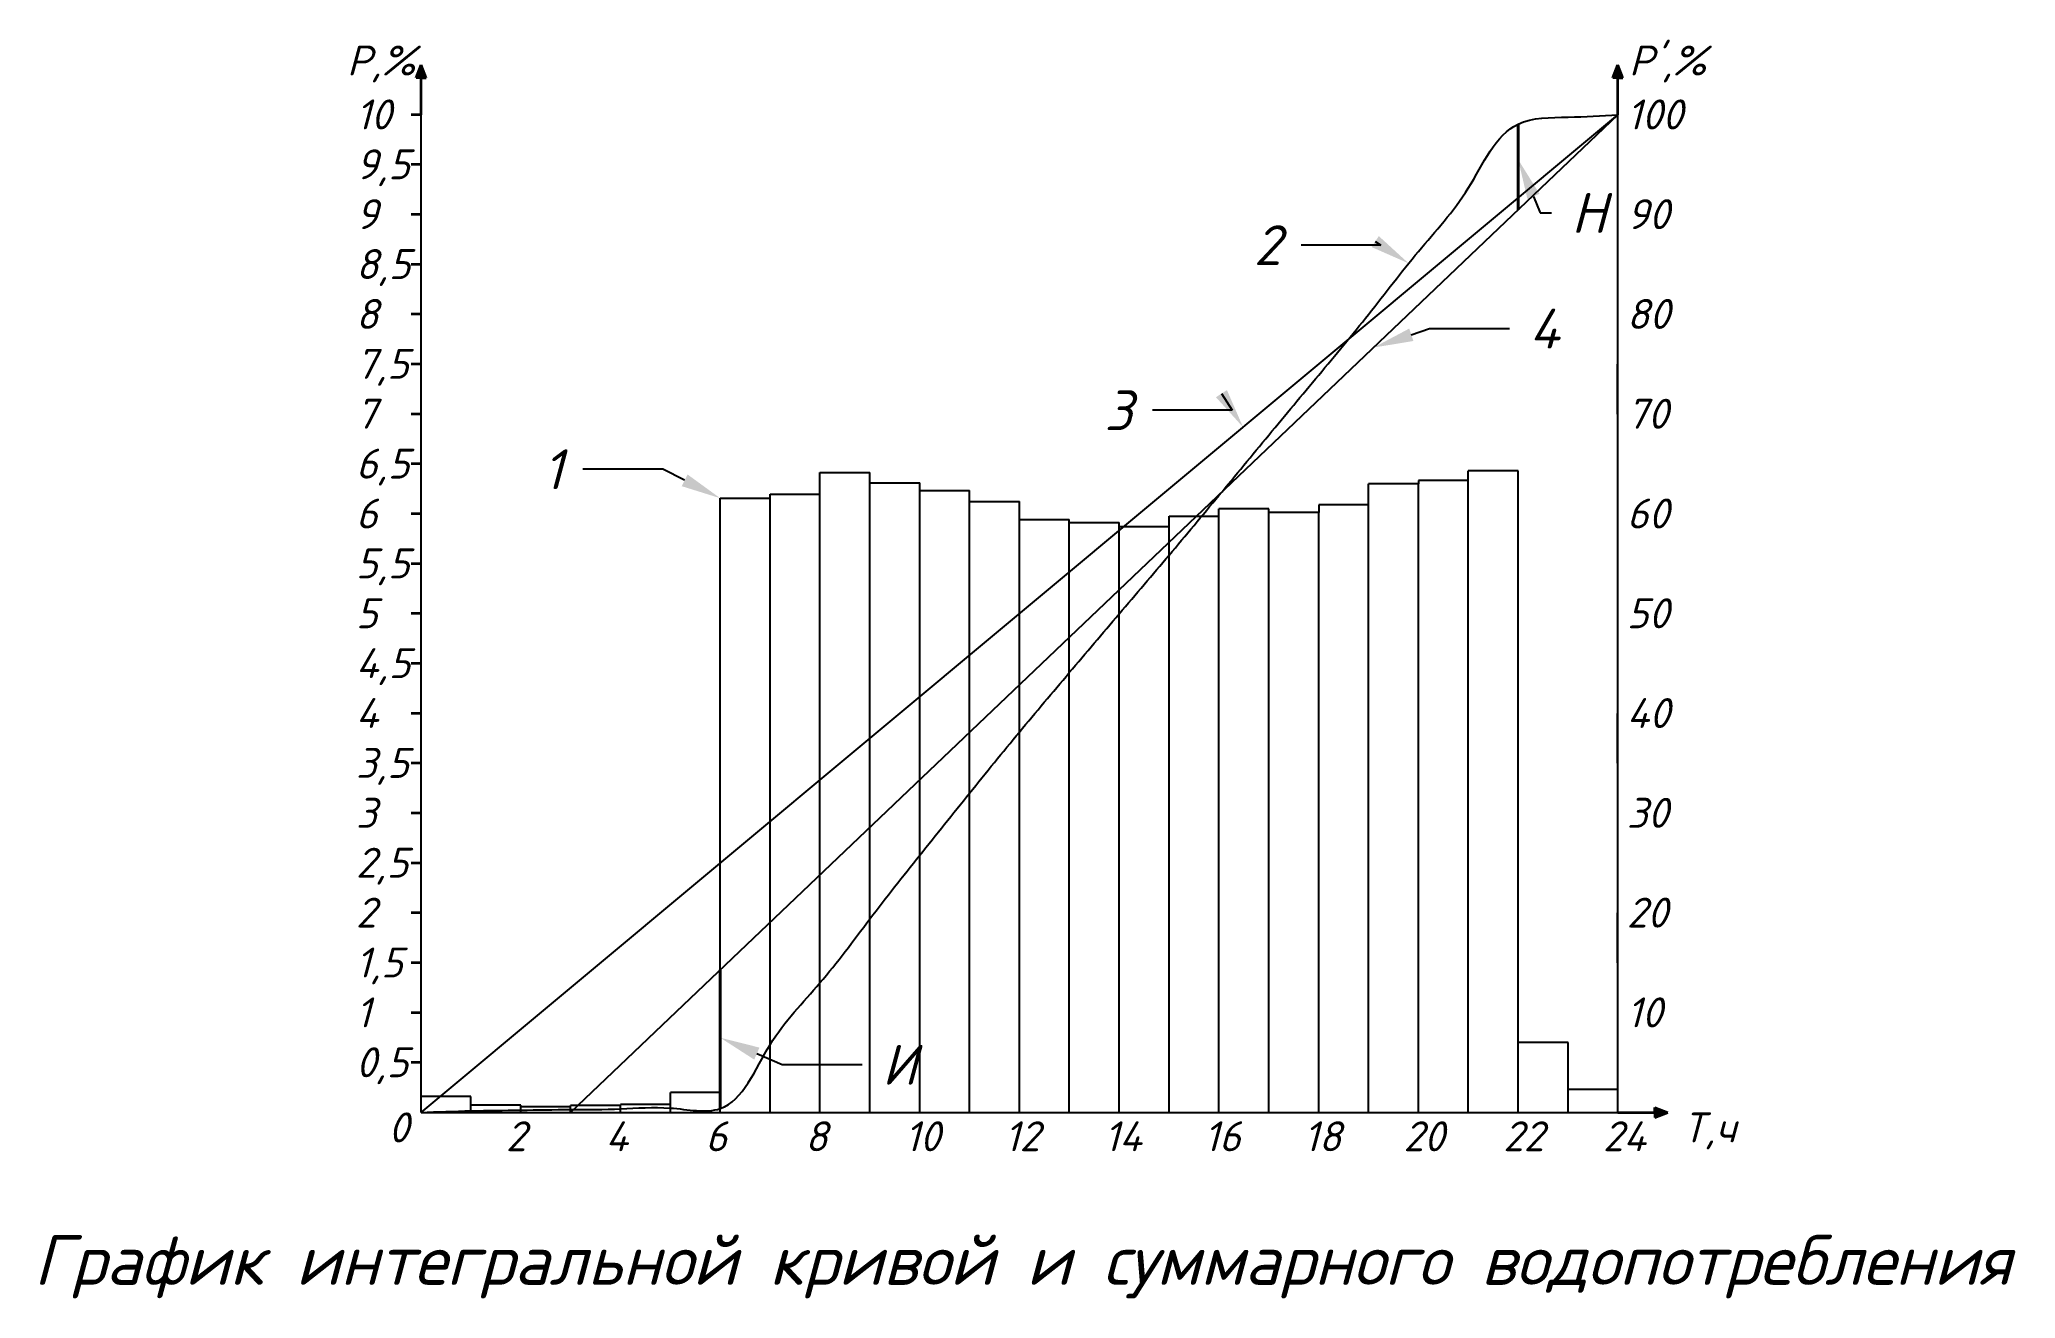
# Model space of a CAD drawing. Header units: millimetres. Extents: x 5912 to 6110, y 3032 to 3158.
import ezdxf
from ezdxf import colors
from ezdxf.entities.mleader import LeaderData, LeaderLine
from ezdxf.math import Vec2, Vec3

# ---------------------------------------------------------------- set-up
doc = ezdxf.new("R2010")
doc.units = ezdxf.units.MM
doc.layers.add('Слой1', color=7, linetype='Continuous')
doc.layers.add('Слой2', color=7, linetype='Continuous')
doc.styles.get("Standard").update_dxf_attribs({"font": 'isocpeui.ttf', "height": 5})

msp = doc.modelspace()

# ---------------------------------------------------------------- hatches: boundary and pattern name
at = {"layer": 'Слой2', "lineweight": 35}
h = msp.add_hatch(color=256, dxfattribs=at)
h.dxf.hatch_style = 1
h.paths.add_polyline_path([(5949.99, 3155.53), (5949.99, 3154.23), (5950.49, 3154.23)])
h.paths.add_polyline_path([(5949.99, 3155.53), (5949.49, 3154.23), (5949.99, 3154.23)])
h = msp.add_hatch(color=256, dxfattribs=at)
h.dxf.hatch_style = 1
h.paths.add_polyline_path([(6069.99, 3155.53), (6069.99, 3154.23), (6070.49, 3154.23)])
h.paths.add_polyline_path([(6069.99, 3155.53), (6069.49, 3154.23), (6069.99, 3154.23)])
h = msp.add_hatch(color=256, dxfattribs=at)
h.dxf.hatch_style = 1
h.paths.add_polyline_path([(6074.99, 3050.53), (6073.69, 3050.53), (6073.69, 3050.03)])
h.paths.add_polyline_path([(6074.99, 3050.53), (6073.69, 3051.03), (6073.69, 3050.53)])

# ---------------------------------------------------------------- linework, layer by layer
for p, q in [((5949.99, 3050.53), (5949.99, 3150.53)), ((6069.99, 3050.53), (6069.99, 3150.53)), ((5949.99, 3050.53), (6069.99, 3050.53))]:
    msp.add_line(p, q)
at = {"layer": 'Слой1'}
for p, q in [((5949.99, 3145.53), (5949.99, 3150.53)), ((5949.99, 3140.53), (5949.99, 3145.53)), ((5949.99, 3135.53), (5949.99, 3140.53)), ((5949.99, 3130.53), (5949.99, 3135.53)), ((5949.99, 3125.53), (5949.99, 3130.53)), ((5949.99, 3120.53), (5949.99, 3125.53)), ((6069.96, 3120.53), (6069.96, 3125.53)), ((5949.99, 3115.53), (5949.99, 3120.53)), ((5949.99, 3110.53), (5949.99, 3115.53)), ((5949.99, 3105.53), (5949.99, 3110.53)), ((5949.99, 3100.53), (5949.99, 3105.53)), ((5949.99, 3095.53), (5949.99, 3100.53)), ((5949.99, 3090.53), (5949.99, 3095.53)), ((5949.99, 3085.53), (5949.99, 3090.53)), ((6069.96, 3085.53), (6069.96, 3090.53)), ((5949.99, 3080.53), (5949.99, 3085.53)), ((5949.99, 3075.53), (5949.99, 3080.53)), ((5949.99, 3070.53), (5949.99, 3075.53)), ((5949.99, 3065.53), (5949.99, 3070.53)), ((6069.96, 3065.53), (6069.96, 3070.53)), ((5949.99, 3060.53), (5949.99, 3065.53)), ((5949.99, 3055.53), (5949.99, 3060.53)), ((5949.99, 3050.53), (5949.99, 3055.53)), ((5949.99, 3050.53), (5954.99, 3050.53)), ((5949.99, 3050.53), (5954.99, 3050.53)), ((5949.99, 3050.53), (5954.99, 3050.53)), ((5954.99, 3050.53), (5959.99, 3050.53)), ((5954.99, 3050.53), (5959.99, 3050.53)), ((5954.99, 3050.53), (5959.99, 3050.53)), ((5959.99, 3050.53), (5964.99, 3050.53)), ((5959.99, 3050.53), (5964.99, 3050.53)), ((5959.99, 3050.53), (5964.99, 3050.53)), ((5964.99, 3050.53), (5969.99, 3050.53)), ((5964.99, 3050.53), (5969.99, 3050.53)), ((5964.99, 3050.53), (5969.99, 3050.53)), ((5969.99, 3050.53), (5974.99, 3050.53)), ((5969.99, 3050.53), (5974.99, 3050.53)), ((5969.99, 3050.53), (5974.99, 3050.53)), ((5974.99, 3050.53), (5979.99, 3050.53)), ((5974.99, 3050.53), (5979.99, 3050.53)), ((5974.99, 3050.53), (5979.99, 3050.53)), ((5979.99, 3050.53), (5984.99, 3050.53)), ((5979.99, 3050.53), (5984.99, 3050.53)), ((5979.99, 3050.53), (5984.99, 3050.53)), ((5984.99, 3050.53), (5989.99, 3050.53)), ((5984.99, 3050.53), (5989.99, 3050.53)), ((5984.99, 3050.53), (5989.99, 3050.53)), ((5989.99, 3050.53), (5994.99, 3050.53)), ((5989.99, 3050.53), (5994.99, 3050.53)), ((5989.99, 3050.53), (5994.99, 3050.53)), ((5994.99, 3050.53), (5999.99, 3050.53)), ((5994.99, 3050.53), (5999.99, 3050.53)), ((5994.99, 3050.53), (5999.99, 3050.53)), ((5999.99, 3050.53), (6004.99, 3050.53)), ((5999.99, 3050.53), (6004.99, 3050.53)), ((5999.99, 3050.53), (6004.99, 3050.53)), ((6004.99, 3050.53), (6009.99, 3050.53)), ((6004.99, 3050.53), (6009.99, 3050.53)), ((6004.99, 3050.53), (6009.99, 3050.53)), ((6009.99, 3050.53), (6014.99, 3050.53)), ((6009.99, 3050.53), (6014.99, 3050.53)), ((6009.99, 3050.53), (6014.99, 3050.53)), ((6014.99, 3050.53), (6019.99, 3050.53)), ((6014.99, 3050.53), (6019.99, 3050.53)), ((6014.99, 3050.53), (6019.99, 3050.53)), ((6019.99, 3050.53), (6024.99, 3050.53)), ((6019.99, 3050.53), (6024.99, 3050.53)), ((6019.99, 3050.53), (6024.99, 3050.53)), ((6024.99, 3050.53), (6029.99, 3050.53)), ((6024.99, 3050.53), (6029.99, 3050.53)), ((6024.99, 3050.53), (6029.99, 3050.53)), ((6029.99, 3050.53), (6034.99, 3050.53)), ((6029.99, 3050.53), (6034.99, 3050.53)), ((6029.99, 3050.53), (6034.99, 3050.53)), ((6034.99, 3050.53), (6039.99, 3050.53)), ((6034.99, 3050.53), (6039.99, 3050.53)), ((6034.99, 3050.53), (6039.99, 3050.53)), ((6039.99, 3050.53), (6044.99, 3050.53)), ((6039.99, 3050.53), (6044.99, 3050.53)), ((6039.99, 3050.53), (6044.99, 3050.53)), ((6044.99, 3050.53), (6049.99, 3050.53)), ((6044.99, 3050.53), (6049.99, 3050.53)), ((6044.99, 3050.53), (6049.99, 3050.53)), ((6049.99, 3050.53), (6054.99, 3050.53)), ((6049.99, 3050.53), (6054.99, 3050.53)), ((6049.99, 3050.53), (6054.99, 3050.53)), ((6054.99, 3050.53), (6059.99, 3050.53)), ((6054.99, 3050.53), (6059.99, 3050.53)), ((6054.99, 3050.53), (6059.99, 3050.53)), ((6059.99, 3050.53), (6064.99, 3050.53)), ((6059.99, 3050.53), (6064.99, 3050.53)), ((6059.99, 3050.53), (6064.99, 3050.53)), ((6064.99, 3050.53), (6069.99, 3050.53)), ((6064.99, 3050.53), (6069.99, 3050.53)), ((6064.99, 3050.53), (6069.99, 3050.53))]:
    msp.add_line(p, q, dxfattribs=at)
at = {"layer": 'Слой2', "lineweight": 35}
for p, q in [((5949.49, 3154.23), (5949.99, 3155.53)), ((5949.99, 3154.23), (5949.49, 3154.23)), ((5949.99, 3150.53), (5949.99, 3155.53)), ((5950.49, 3154.23), (5949.99, 3155.53)), ((5949.99, 3154.23), (5950.49, 3154.23)), ((6069.49, 3154.23), (6069.99, 3155.53)), ((6069.99, 3154.23), (6069.49, 3154.23)), ((6069.99, 3150.53), (6069.99, 3155.53)), ((6070.49, 3154.23), (6069.99, 3155.53)), ((6069.99, 3154.23), (6070.49, 3154.23)), ((5949.99, 3150.53), (5948.99, 3150.53)), ((5949.99, 3145.53), (5948.99, 3145.53)), ((5949.99, 3140.53), (5948.99, 3140.53)), ((5949.99, 3135.53), (5948.99, 3135.53)), ((5949.99, 3130.53), (5948.99, 3130.53)), ((5949.99, 3125.53), (5948.99, 3125.53)), ((5949.99, 3120.53), (5948.99, 3120.53)), ((5949.99, 3115.53), (5948.99, 3115.53)), ((5949.99, 3110.53), (5948.99, 3110.53)), ((5949.99, 3105.53), (5948.99, 3105.53)), ((5949.99, 3100.53), (5948.99, 3100.53)), ((5949.99, 3095.53), (5948.99, 3095.53)), ((5949.99, 3090.53), (5948.99, 3090.53)), ((5949.99, 3085.53), (5948.99, 3085.53)), ((5949.99, 3080.53), (5948.99, 3080.53)), ((5949.99, 3075.53), (5948.99, 3075.53)), ((5949.99, 3070.53), (5948.99, 3070.53)), ((5949.99, 3065.53), (5948.99, 3065.53)), ((5949.99, 3060.53), (5948.99, 3060.53)), ((5949.99, 3055.53), (5948.99, 3055.53)), ((6073.69, 3050.53), (6073.69, 3051.03)), ((6073.69, 3051.03), (6074.99, 3050.53)), ((6069.99, 3050.53), (6074.99, 3050.53)), ((6073.69, 3050.53), (6073.69, 3050.03)), ((6073.69, 3050.03), (6074.99, 3050.53))]:
    msp.add_line(p, q, dxfattribs=at)
at = {"layer": 'Слой2'}
for p, q in [((5949.99, 3050.53), (6069.99, 3150.53)), ((6069.99, 3150.53), (5964.99, 3050.53)), ((5989.99, 3050.53), (5989.99, 3114.68)), ((5989.99, 3114.68), (5994.99, 3114.68)), ((5994.99, 3113.65), (5994.99, 3114.68)), ((6059.99, 3114.85), (6054.99, 3114.85)), ((6054.99, 3113.88), (6054.99, 3114.85)), ((6059.99, 3050.53), (6059.99, 3114.85)), ((5984.99, 3050.53), (5984.99, 3112.49)), ((5984.99, 3112.49), (5989.99, 3112.49)), ((5994.99, 3050.53), (5994.99, 3113.65)), ((5994.99, 3113.65), (5999.99, 3113.65)), ((5999.99, 3112.85), (5999.99, 3113.65)), ((5999.99, 3050.53), (5999.99, 3112.85)), ((5999.99, 3112.85), (6004.99, 3112.85)), ((6004.99, 3111.76), (6004.99, 3112.85)), ((6049.99, 3113.52), (6044.99, 3113.52)), ((6044.99, 3111.43), (6044.99, 3113.52)), ((6054.99, 3113.88), (6049.99, 3113.88)), ((6049.99, 3113.88), (6049.99, 3113.52)), ((6049.99, 3050.53), (6049.99, 3113.52)), ((6054.99, 3050.53), (6054.99, 3113.88)), ((5979.99, 3050.53), (5979.99, 3112.09)), ((5979.99, 3112.09), (5984.99, 3112.09)), ((6004.99, 3050.53), (6004.99, 3111.76)), ((6004.99, 3111.76), (6009.99, 3111.76)), ((6009.99, 3109.96), (6009.99, 3111.76)), ((6034.99, 3111.03), (6029.99, 3111.03)), ((6029.99, 3050.53), (6029.99, 3111.03)), ((6034.99, 3050.53), (6034.99, 3111.03)), ((6039.99, 3110.66), (6034.99, 3110.66)), ((6044.99, 3111.43), (6039.99, 3111.43)), ((6039.99, 3111.43), (6039.99, 3110.66)), ((6039.99, 3050.53), (6039.99, 3110.66)), ((6044.99, 3050.53), (6044.99, 3111.43)), ((6009.99, 3050.53), (6009.99, 3109.96)), ((6009.99, 3109.96), (6014.99, 3109.96)), ((6014.99, 3109.65), (6014.99, 3109.96)), ((6014.99, 3050.53), (6014.99, 3109.65)), ((6014.99, 3109.65), (6019.99, 3109.65)), ((6019.99, 3109.26), (6019.99, 3109.65)), ((6019.99, 3050.53), (6019.99, 3109.26)), ((6019.99, 3109.26), (6024.99, 3109.26)), ((6024.99, 3050.53), (6024.99, 3110.29)), ((6024.99, 3110.29), (6029.99, 3110.29)), ((6064.99, 3057.53), (6059.99, 3057.53)), ((6064.99, 3050.53), (6064.99, 3057.53)), ((5954.99, 3052.14), (5949.99, 3052.14)), ((5954.99, 3050.53), (5954.99, 3052.14)), ((5959.99, 3051.25), (5954.99, 3051.25)), ((5959.99, 3050.53), (5959.99, 3051.25)), ((5964.99, 3051.08), (5959.99, 3051.08)), ((5969.99, 3051.24), (5964.99, 3051.24)), ((5964.99, 3051.08), (5964.99, 3051.24)), ((5964.99, 3050.53), (5964.99, 3051.08)), ((5974.99, 3051.31), (5969.99, 3051.31)), ((5969.99, 3051.24), (5969.99, 3051.31)), ((5969.99, 3050.53), (5969.99, 3051.24)), ((5979.99, 3052.52), (5974.99, 3052.52)), ((5974.99, 3051.31), (5974.99, 3052.52)), ((5974.99, 3050.53), (5974.99, 3051.31)), ((6064.99, 3052.87), (6069.99, 3052.87)), ((5949.99, 3050.53), (5954.99, 3050.53)), ((5954.99, 3050.53), (5959.99, 3050.53)), ((5959.99, 3050.53), (5964.99, 3050.53)), ((5964.99, 3050.53), (5969.99, 3050.53)), ((5969.99, 3050.53), (5974.99, 3050.53)), ((5974.99, 3050.53), (5979.99, 3050.53)), ((5979.99, 3050.53), (5984.99, 3050.53)), ((5984.99, 3050.53), (5989.99, 3050.53)), ((5989.99, 3050.53), (5994.99, 3050.53)), ((5994.99, 3050.53), (5999.99, 3050.53)), ((5999.99, 3050.53), (6004.99, 3050.53)), ((6004.99, 3050.53), (6009.99, 3050.53)), ((6009.99, 3050.53), (6014.99, 3050.53)), ((6014.99, 3050.53), (6019.99, 3050.53)), ((6019.99, 3050.53), (6024.99, 3050.53)), ((6024.99, 3050.53), (6029.99, 3050.53)), ((6029.99, 3050.53), (6034.99, 3050.53)), ((6034.99, 3050.53), (6039.99, 3050.53)), ((6039.99, 3050.53), (6044.99, 3050.53)), ((6044.99, 3050.53), (6049.99, 3050.53)), ((6049.99, 3050.53), (6054.99, 3050.53)), ((6054.99, 3050.53), (6059.99, 3050.53)), ((6059.99, 3050.53), (6064.99, 3050.53)), ((6064.99, 3050.53), (6069.99, 3050.53))]:
    msp.add_line(p, q, dxfattribs=at)
at = {"layer": 'Слой2', "lineweight": 40}
for p, q in [((6059.99, 3141), (6059.99, 3149.59)), ((5979.99, 3050.92), (5979.99, 3064.81))]:
    msp.add_line(p, q, dxfattribs=at)
at = {"layer": 'Слой2'}
msp.add_spline([(5949.99, 3050.53), (5954.99, 3050.69), (5959.99, 3050.76), (5964.99, 3050.82), (5969.99, 3050.89), (5974.99, 3050.97), (5979.99, 3050.92), (5984.99, 3057.32), (5989.99, 3063.52), (5994.99, 3069.93), (5999.99, 3076.31), (6004.99, 3082.54), (6009.99, 3088.66), (6014.99, 3094.61), (6019.99, 3100.52), (6024.99, 3106.39), (6029.99, 3112.37), (6034.99, 3118.42), (6039.99, 3124.43), (6044.99, 3130.52), (6049.99, 3136.82), (6054.99, 3143.16), (6059.99, 3149.59), (6064.99, 3150.29), (6069.99, 3150.53)], degree=3, dxfattribs=at)

# ---------------------------------------------------------------- texts
at = {"layer": 'Слой2', "lineweight": 35, "attachment_point": 1}
for s, width, insert, char_height in [("P',%", 1.6089, (6071.11, 3157.46), 3), ('P,%', 1.6089, (5942.57, 3157.46), 3), ('10', 1.3517, (5943.46, 3152.06), 3), ('100', 1.3517, (6070.88, 3152.06), 3), ('9,5', 1.3517, (5943.46, 3147.06), 3), ('9', 1.3517, (5943.46, 3142.06), 3), ('90', 1.3517, (6070.88, 3142.06), 3), ('8,5', 1.3517, (5943.46, 3137.06), 3), ('8', 1.3517, (5943.46, 3132.06), 3), ('80', 1.3517, (6070.88, 3132.06), 3), ('7,5', 1.3517, (5943.46, 3127.06), 3), ('7', 1.3517, (5943.46, 3122.06), 3), ('70', 1.3517, (6070.88, 3122.06), 3), ('6,5', 1.3517, (5943.46, 3117.06), 3), ('6', 1.3517, (5943.46, 3112.06), 3), ('60', 1.3517, (6070.88, 3112.06), 3), ('5,5', 1.3517, (5943.46, 3107.06), 3), ('5', 1.3517, (5943.46, 3102.06), 3), ('50', 1.3517, (6070.88, 3102.06), 3), ('4,5', 1.3517, (5943.46, 3097.06), 3), ('4', 1.3517, (5943.46, 3092.06), 3), ('40', 1.3517, (6070.88, 3092.06), 3), ('3,5', 1.3517, (5943.46, 3087.06), 3), ('3', 1.3517, (5943.46, 3082.06), 3), ('30', 1.3517, (6070.88, 3082.06), 3), ('2,5', 1.3517, (5943.46, 3077.06), 3), ('2', 1.3517, (5943.46, 3072.06), 3), ('20', 1.3517, (6070.88, 3072.06), 3), ('1,5', 1.3517, (5943.46, 3067.06), 3), ('1', 1.3517, (5943.46, 3062.06), 3), ('10', 1.3517, (6070.88, 3062.06), 3), ('0,5', 1.3517, (5943.46, 3057.06), 3), ('0', 1.1249, (5946.72, 3050.53), 3), ('T,ч', 4.9305, (6076.41, 3050.53), 3), ('График интегральной кривой и суммарного водопотребления', 206.1179, (5911.15, 3038.25), 5)]:
    msp.add_mtext_dynamic_manual_height_columns(s, width=width, gutter_width=25, heights=[0], dxfattribs=dict(at, insert=insert, char_height=char_height))
at = {"layer": 'Слой2', "lineweight": 35, "char_height": 3, "attachment_point": 1}
for s, insert in [('2', (5958.49, 3049.64)), ('4', (5968.49, 3049.64)), ('6', (5978.49, 3049.64)), ('8', (5988.49, 3049.64)), ('10', (5998.49, 3049.64)), ('12', (6008.49, 3049.64)), ('14', (6018.49, 3049.64)), ('16', (6028.49, 3049.64)), ('18', (6038.49, 3049.64)), ('20', (6048.49, 3049.64)), ('22', (6058.49, 3049.64)), ('24', (6068.49, 3049.64))]:
    msp.add_mtext(s, dxfattribs=dict(at, insert=insert))

# ---------------------------------------------------------------- leaders
at = {"layer": 'Слой2', "lineweight": 35}
ml = msp.add_multileader_mtext('Standard', dxfattribs=at)
ml.set_content('H', color=256)
ml.set_leader_properties()
ml.build(insert=Vec2(0, 0))
ctx = ml.context
ctx.base_point, ctx.plane_origin = Vec3(6063.35, 3140.69), Vec3(6059.99, 3146.04)
notes = []
notes.append((ctx, [(0, (1, 1, 0), (6062.21, 3140.69), (1, 0), 1.14, [(0, [(6059.99, 3146.04)], 0, [])])]))
ctx.mtext.insert, ctx.mtext.flow_direction = Vec3(6065.35, 3142.69), 5
at = {"layer": 'Слой2'}
ml = msp.add_multileader_mtext('Standard', dxfattribs=at)
ml.set_content('2', color=256)
ml.set_leader_properties()
ml.build(insert=Vec2(0, 0))
ctx = ml.context
ctx.base_point, ctx.plane_origin = Vec3(6031.38, 3137.45), Vec3(6049.01, 3135.63)
ctx.text_align_type = 2
notes.append((ctx, [(0, (1, 1, 0), (6046.22, 3137.45), (-1, 0), 8, [(0, [(6049.01, 3135.63)], 0, [])])]))
ctx.mtext.insert, ctx.mtext.alignment, ctx.mtext.flow_direction = Vec3(6036.22, 3139.45), 3, 5
ml = msp.add_multileader_mtext('Standard', dxfattribs=at)
ml.set_content('4', color=256)
ml.set_leader_properties()
ml.build(insert=Vec2(0, 0))
ctx = ml.context
ctx.base_point, ctx.plane_origin = Vec3(6059.11, 3129.09), Vec3(6045.49, 3127.19)
notes.append((ctx, [(0, (1, 1, 0), (6051.11, 3129.09), (1, 0), 8, [(0, [(6045.49, 3127.19)], 0, [])])]))
ctx.mtext.insert, ctx.mtext.flow_direction = Vec3(6061.11, 3131.09), 5
ml = msp.add_multileader_mtext('Standard', dxfattribs=at)
ml.set_content('3', color=256)
ml.set_leader_properties()
ml.build(insert=Vec2(0, 0))
ctx = ml.context
ctx.base_point, ctx.plane_origin = Vec3(6016.49, 3120.9), Vec3(6032.41, 3119.21)
ctx.text_align_type = 2
notes.append((ctx, [(0, (1, 1, 0), (6031.32, 3120.9), (-1, 0), 8, [(0, [(6032.41, 3119.21)], 0, [])])]))
ctx.mtext.insert, ctx.mtext.alignment, ctx.mtext.flow_direction = Vec3(6021.32, 3122.9), 3, 5
ml = msp.add_multileader_mtext('Standard', dxfattribs=at)
ml.set_content('1', color=256)
ml.set_leader_properties()
ml.build(insert=Vec2(0, 0))
ctx = ml.context
ctx.base_point, ctx.plane_origin = Vec3(5960.77, 3114.99), Vec3(5979.99, 3112.09)
ctx.text_align_type = 2
notes.append((ctx, [(0, (1, 1, 0), (5974.22, 3114.99), (-1, 0), 8, [(0, [(5979.99, 3112.09)], 0, [])])]))
ctx.mtext.insert, ctx.mtext.alignment, ctx.mtext.flow_direction = Vec3(5964.22, 3116.99), 3, 5
at = {"layer": 'Слой2', "lineweight": 35}
ml = msp.add_multileader_mtext('Standard', dxfattribs=at)
ml.set_content('И', color=256)
ml.set_leader_properties()
ml.build(insert=Vec2(0, 0))
ctx = ml.context
ctx.base_point, ctx.plane_origin = Vec3(5994.21, 3055.32), Vec3(5979.99, 3058.02)
notes.append((ctx, [(0, (1, 1, 0), (5986.21, 3055.32), (1, 0), 8, [(0, [(5979.99, 3058.02)], 0, [])])]))
ctx.mtext.insert, ctx.mtext.flow_direction = Vec3(5996.21, 3057.32), 5
for ctx, leaders in notes:
    for number, flags, end, landing, length, lines in leaders:
        leader = LeaderData()
        leader.index, (leader.has_last_leader_line, leader.has_dogleg_vector, leader.attachment_direction) = number, flags
        leader.last_leader_point, leader.dogleg_vector, leader.dogleg_length = Vec3(end), Vec3(landing), length
        for number, points, colour, breaks in lines:
            line = LeaderLine()
            line.index, line.vertices, line.color, line.breaks = number, Vec3.list(points), colors.encode_raw_color(colour), breaks
            leader.lines.append(line)
        ctx.leaders.append(leader)

doc.saveas('drawing.dxf')
